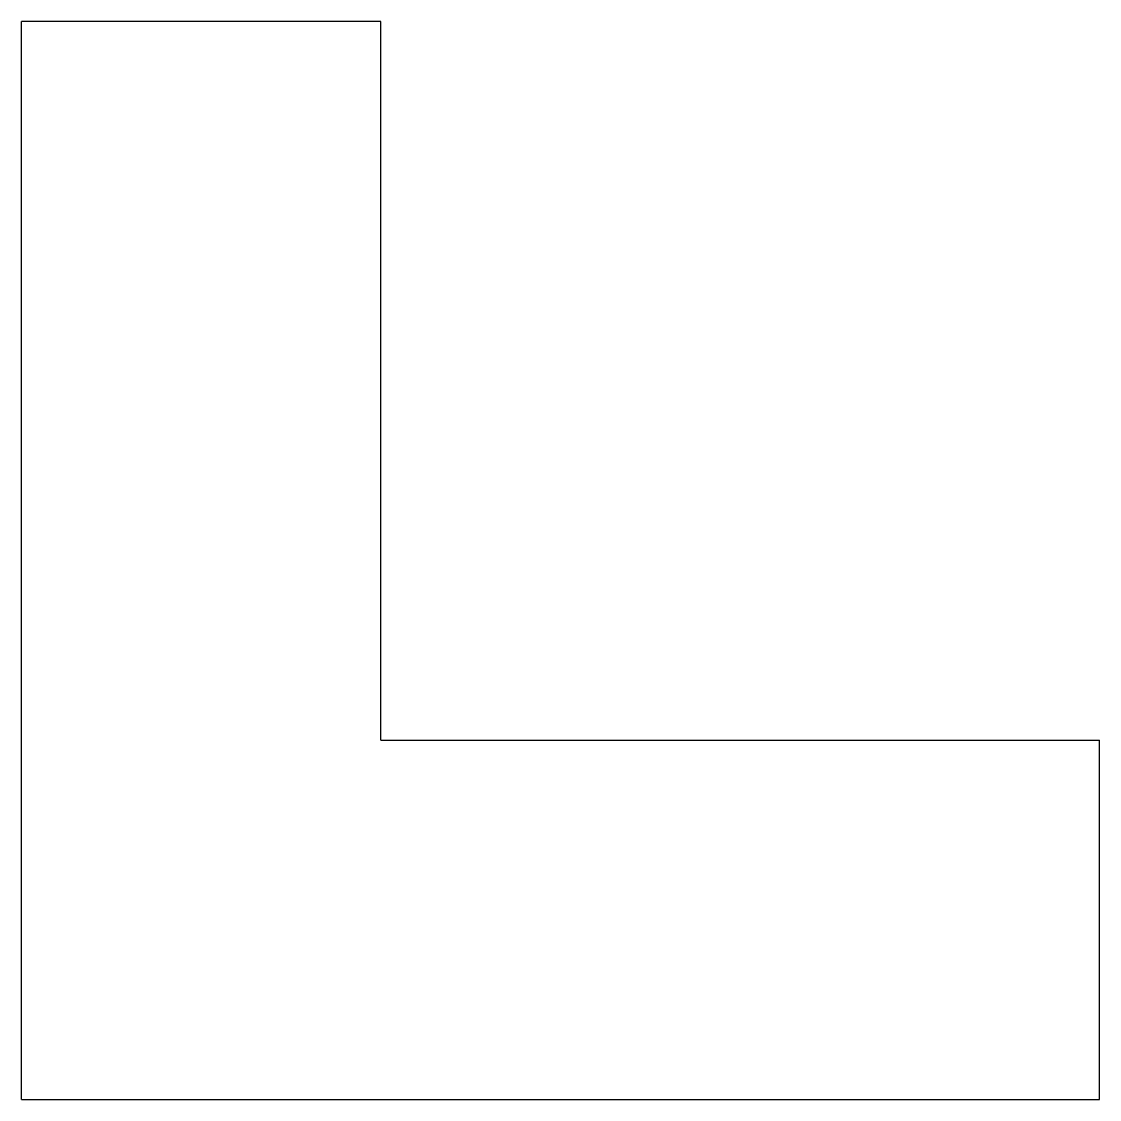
# Model space of a CAD drawing. Header units: metres. Extents: x -0.1 to 0.2, y -0.1 to 0.2.
import ezdxf

# ---------------------------------------------------------------- set-up
doc = ezdxf.new("R2010")
doc.units = ezdxf.units.M
doc.header["$LTSCALE"] = 0.2

msp = doc.modelspace()

# ---------------------------------------------------------------- linework, layer by layer
at = {"lineweight": 25}
for p, q in [((-0.1, -0.1), (-0.1, 0.2)), ((0, 0.2), (-0.1, 0.2)), ((0.2, -0.1), (0.2, 0)), ((-0.1, -0.1), (0.2, -0.1))]:
    msp.add_line(p, q, dxfattribs=at)
for q in [(0, 0.2), (0.2, 0)]:
    msp.add_line((0, 0), q)

doc.saveas('drawing.dxf')
